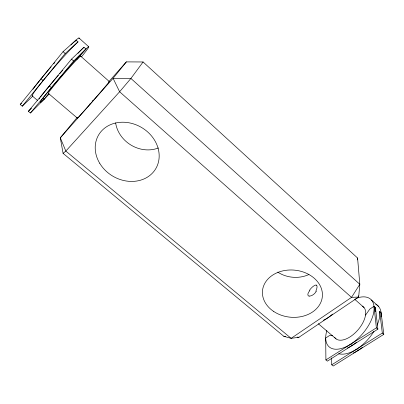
<?xml version="1.0" encoding="UTF-8"?>
<svg xmlns="http://www.w3.org/2000/svg" width="404" height="404" viewBox="0 0 404 404"><rect width="100%" height="100%" fill="white"/><g stroke="black" fill="none" stroke-linecap="round" stroke-linejoin="round"><path stroke-width="0.61" d="M357.424 259.873L357.585 258.02L143.082 61.974L126.351 61.888L109.05 81.426M48.571 93.677L44.188 99.172L30.406 113.009L28.376 111.312L71.518 59.125L83.992 47.228L85.976 49L76.578 59.883M365.529 315.125L369.817 309.08L374.013 306.328L375.437 307.606L377.876 329.154L327.376 361.141L325.912 359.919L325.695 338.037L329.558 335.502L332.669 335.699M143.082 61.974L130.911 78.462L119.614 91.758L65.837 151.081L63.085 153.358L283.84 336.32L291.127 338.335L298.98 337.259L358.656 297.041L359.818 284.28L357.585 258.02M126.351 61.888L113.085 78.31L60.307 137.82L63.085 153.358M32.916 96.016L22.25 106.196L20.2 104.479L63.069 51.677L76.018 40.102L78.017 41.89A37.224 2.081 -49 0 0 48.894 73.654A37.224 2.081 -49 0 0 32.35 95.955M74.568 41.885L76.018 40.102M22.25 106.196L65.185 53.545L78.017 41.89M30.406 113.009L73.619 60.979L85.976 49M92.385 101.131L92.875 100.571M77.22 117.372L60.307 137.82L65.837 151.081L291.127 338.335L351.525 297.374L359.818 284.28L130.911 78.462L113.085 78.31L119.614 91.758L351.525 297.374L358.656 297.041L358.555 295.799M89.582 104.282L89.925 103.909M28.376 111.312L31.512 108.201M20.2 104.479L21.543 103.217M325.912 359.919L376.387 327.841L374.013 306.328M331.755 364.802L382.32 333.073L379.704 311.413L381.118 312.681L383.8 334.376L333.209 366.019L331.755 364.802L331.613 357.888M283.84 336.32L285.658 336.431M297.162 337.148L298.98 337.259M32.143 95.869L37.668 100.54M43.223 98.354L44.188 99.172M48.283 93.314L77.437 118.17M318.307 323.715L336.057 338.885M41.041 78.81L43.127 80.598M49.354 85.936L51.419 87.708M350.561 344.253L352.041 345.521M356.454 349.303L357.919 350.561M63.069 51.677L65.185 53.545M71.518 59.125L73.619 60.979M376.387 327.841L377.876 329.154M382.32 333.073L383.8 334.376M80.608 56.095L109.312 81.558M354.722 299.288L364.039 307.55M78.952 37.981L88.693 46.712M371.443 300.021L378.447 306.293M308.898 274.528A27.583 22.528 4.8 0 1 277.78 272.124M158.383 147.97A30.209 26.518 32.6 0 1 115.625 122.882M355.747 298.5A31.588 16.569 -49 0 1 373.266 314.448A31.588 16.569 -49 0 1 343.036 347.975A31.588 16.569 -49 0 1 326.841 330.563M375.437 307.606A31.562 16.64 -49 0 1 375.442 311.666M356.626 342.223A31.562 16.64 -49 0 1 347.45 348.036M375.735 304.207A31.451 16.938 -49 0 1 381.164 316.766M362.509 347.294A31.451 16.938 -49 0 1 353.313 353.046M362.317 306.146A21.048 11.029 -49 0 1 357.767 330.154A21.048 11.029 -49 0 1 334.754 337.512M379.704 311.413A31.482 16.862 -49 0 1 377.139 325.164M373.932 331.351A31.482 16.862 -49 0 1 338.648 353.712M49.217 93.925A37.072 1.495 -49 0 1 46.076 94.258A37.072 1.495 -49 0 1 81.133 53.954A37.072 1.495 -49 0 1 81.598 56.696M39.173 98.965A37.107 1.641 -49 0 1 39.723 98.167M40.385 97.248A37.107 1.641 -49 0 1 58.322 75.321M59.782 73.624A37.107 1.641 -49 0 1 62.761 70.205M77.987 53.348A37.107 1.641 -49 0 1 83.992 47.228M71.003 44.955A37.259 2.227 -49 0 1 79.088 38.511M32.961 89.254A37.259 2.227 -49 0 1 51.091 66.822M53.697 63.822A37.259 2.227 -49 0 1 54.828 62.529M48.566 93.248A24.694 0.995 -49 0 1 64.438 73.281A24.694 0.995 -49 0 1 80.472 56.706M108.388 82.371A24.326 0.409 -49 0 1 95.081 98.485A24.326 0.409 -49 0 1 77.538 117.928M332.512 314.1A21.321 10.267 -49 0 1 323.473 320.2M316.458 285.184A6.676 2.166 -63.3 0 1 315.847 291.213M309.413 290.34A6.671 2.217 -49 0 1 316.569 285.118M309.247 296.218A6.671 2.949 -40.9 0 1 309.913 290.481M316.362 291.234A6.676 3.747 -49 0 1 309.338 296.041M273.766 311.504A30.068 23.624 5.7 0 0 322.109 298.263A30.068 23.624 5.7 0 0 281.381 271.241A30.068 23.624 5.7 0 0 273.766 311.504M99.647 163.176A33.184 28.265 30.5 0 0 155.05 169.832A33.184 28.265 30.5 0 0 126.886 122.468A33.184 28.265 30.5 0 0 99.647 163.176"/></g></svg>
